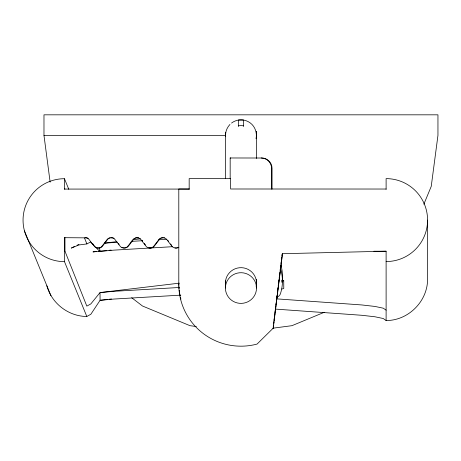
<?xml version="1.0" encoding="UTF-8"?>
<svg xmlns="http://www.w3.org/2000/svg" width="461" height="461" viewBox="0 0 461 461"><rect width="100%" height="100%" fill="white"/><g stroke="black" fill="none" stroke-linecap="round" stroke-linejoin="round"><path stroke-width="0.69" d="M88.212 238.377A5.186 5.18 -86.3 0 0 86.968 237.859L64.482 237.686L64.482 251.28L64.972 251.228L86.824 306.121L90.817 303.926L100.025 292.579L179.358 283.158M230.172 178.47L230.177 157.973L261.698 158.014A10.367 10.355 -85.1 0 1 272.053 168.38L272.048 189.102M271.558 189.073L271.564 168.34A10.367 10.355 -85.1 0 0 261.208 157.973M225.677 136.75C225.083 132.221 226.87 127.691 229.97 124.412M256.051 138.761C257.059 133.627 255.676 128.17 251.96 124.412A15.755 15.616 -90 0 0 231.531 123.07M273.258 326.786L273.431 325.362L273.258 328.123L257.054 344.079A62.166 61.647 0 0 1 178.799 284.529L178.799 188.993L189.171 189.033M273.604 323.933L273.863 321.795M274.036 320.372L274.381 317.525M274.554 316.096L274.814 313.958M274.987 312.535L275.77 306.121M275.943 304.698L276.202 302.56M276.375 301.137L276.635 298.999M276.807 297.576L277.067 295.438M277.326 293.3L277.499 291.871M277.758 289.733L278.018 287.595M278.19 286.172L278.45 284.034M278.715 281.896L278.974 279.758M279.147 278.335L279.406 276.197M279.579 274.773L279.839 272.635M280.098 270.498L280.271 269.074M280.53 266.936L280.703 265.507M280.962 263.375L281.135 261.946M281.481 259.099L281.654 257.67M281.919 255.532L282.092 254.109M273.258 328.123L282.437 253.711L386.111 251.193L386.111 320.539C408.302 320.677 427.722 301.275 427.583 279.084L427.583 220.093A41.473 41.473 0 0 0 386.111 178.62L386.111 189.413M273.615 323.95L273.88 321.818M274.059 320.401L282.437 253.711M423.861 204.206L431.237 186.388L437.95 135.407L437.95 114.824L43.979 114.824L43.979 135.407L50.134 182.141M46.826 285.757C51.644 303.424 68.493 316.384 86.812 316.488L90.863 314.246L100.072 300.313L100.025 292.579L114 291.306L179.335 287.48M74.48 246.433L71.334 248.093L78.831 244.987L86.87 243.927L90.535 242.008L99.755 251.412L113.729 250.144L172.604 246.693M324.279 312.287L291.951 325.679L272.831 328.197M77.033 245.24L78.981 244.445M163.298 237.686L161.955 237.859A5.186 5.18 -86.3 0 0 158.809 240.273L154.833 245.459A5.186 5.18 -86.3 0 1 149.007 247.874M238.372 125.847L240.965 125.513L243.558 125.847M104.71 243.085L116.864 241.639M133.298 239.685L140.449 238.838M96.556 251.481L92.984 251.908L106.9 250.565M98.7 251.228L100.85 250.974M109.044 250.311L111.193 250.058M107.937 299.379L100.072 300.313L114.046 299.045L180.816 295.132M109.366 299.212L111.51 298.959M189.281 189.073L64.465 189.073L64.955 189.027M104.601 243.229L117.273 242.192M132.347 241.31L142.403 240.723M158.912 239.755L166.813 239.294M43.979 135.407L225.55 135.407M386.111 189.033L230.638 188.993L230.638 178.62L189.171 178.62L189.171 189.16M373.871 251.239L386.111 251.239M277.165 298.901L361.822 304.952L375 306.45L383.287 308.196L386.111 310.172M275.736 309.124L361.822 315.284L375 316.782L383.287 318.522L386.111 320.539M230.177 157.973L230.667 158.014M164.635 237.859L161.477 237.859A5.186 5.18 -86.3 0 0 158.33 240.273L154.354 245.459A5.186 5.18 -86.3 0 1 145.388 245.459L141.412 240.273A5.186 5.18 -86.3 0 0 138.265 237.859C133.292 236.574 131.085 242.532 128.463 245.459A5.186 5.18 -86.3 0 1 119.497 245.459L115.521 240.273A5.186 5.18 -86.3 0 0 112.375 237.859L111.038 237.686M138.744 237.859L136.064 237.859A5.186 5.18 -86.3 0 0 132.924 240.273L128.942 245.459A5.186 5.18 -86.3 0 1 121.871 247.355M85.147 237.686L86.489 237.859A5.186 5.18 -86.3 0 1 89.63 240.273L93.606 245.459A5.186 5.18 -86.3 0 0 102.573 245.459L106.554 240.273A5.186 5.18 -86.3 0 1 109.695 237.859L112.853 237.859A5.186 5.18 -86.3 0 1 114.103 238.377M196.357 326.521L189.984 325.679L142.472 306L131.708 297.737M281.631 280.363L283.734 280.674L283.78 288.413A20.682 1.533 -0.2 0 1 281.832 289.001M167.781 240.273L168.576 241.31M170.564 243.904L171.757 245.459M141.89 240.273L142.685 241.31M144.276 243.385L145.469 244.941M118.385 243.385L119.18 244.422M92.494 243.385L93.289 244.422M86.812 316.488L64.482 261.646A41.473 41.427 84.3 0 1 23.05 220.174A41.473 41.427 84.3 0 1 64.465 178.707L68.787 189.281M24.462 230.909L50.958 295.755M84.496 237.974L86.87 243.927M225.412 132.814L225.515 134.756M99.737 247.897L99.755 251.412M64.961 237.686L64.972 251.228M64.465 178.707L64.465 189.073M64.482 237.686L64.482 261.646M256.518 158.48L256.518 134.001A15.553 15.34 0 0 0 256.281 131.339M256.518 279.406L256.518 288.044A15.553 15.34 0 0 1 233.191 301.327A15.553 15.34 0 0 1 233.191 274.762A15.553 15.34 0 0 1 256.518 288.044M243.564 126.429L243.564 120.016L238.377 120.016L238.377 126.429M225.412 178.632L225.412 134.001A15.553 15.34 0 0 1 225.475 132.67M225.412 280.847L225.412 288.044M427.583 220.093A41.473 41.473 0 0 1 386.111 261.56M225.533 285.117A15.559 15.432 0 0 1 241.645 267.68A15.559 15.432 0 0 1 256.149 286.448M256.391 279.752A15.559 15.432 0 0 1 256.523 281.763M180.919 299.149A62.166 61.647 0 0 1 180.407 297.126M180.107 295.755A62.166 61.647 0 0 1 179.709 293.68M179.485 292.291A62.166 61.647 0 0 1 179.202 290.194M179.058 288.788A62.166 61.647 0 0 1 178.903 286.684M178.839 285.284A62.166 61.647 0 0 1 178.799 283.192M256.46 131.46A15.484 15.351 -90 0 1 256.518 132.814M256.431 279.556A15.553 15.34 0 0 1 256.512 280.887M276.554 297.218A5.186 5.111 0 0 0 280.409 293.801A41.473 40.902 0 0 0 280.622 269.189M281.02 265.432A41.473 40.902 0 0 1 281.925 282.426M283.734 280.674A20.682 1.533 -0.2 0 1 281.786 281.262M178.828 247.355A5.186 5.18 -86.3 0 1 174.898 247.874M110.173 237.859A5.186 5.18 -86.3 0 0 107.033 240.273L103.051 245.459A5.186 5.18 -86.3 0 1 97.231 247.874M164.156 237.859A5.186 5.18 -86.3 0 1 167.303 240.273L171.279 245.459A5.186 5.18 -86.3 0 0 178.349 247.355"/></g></svg>
